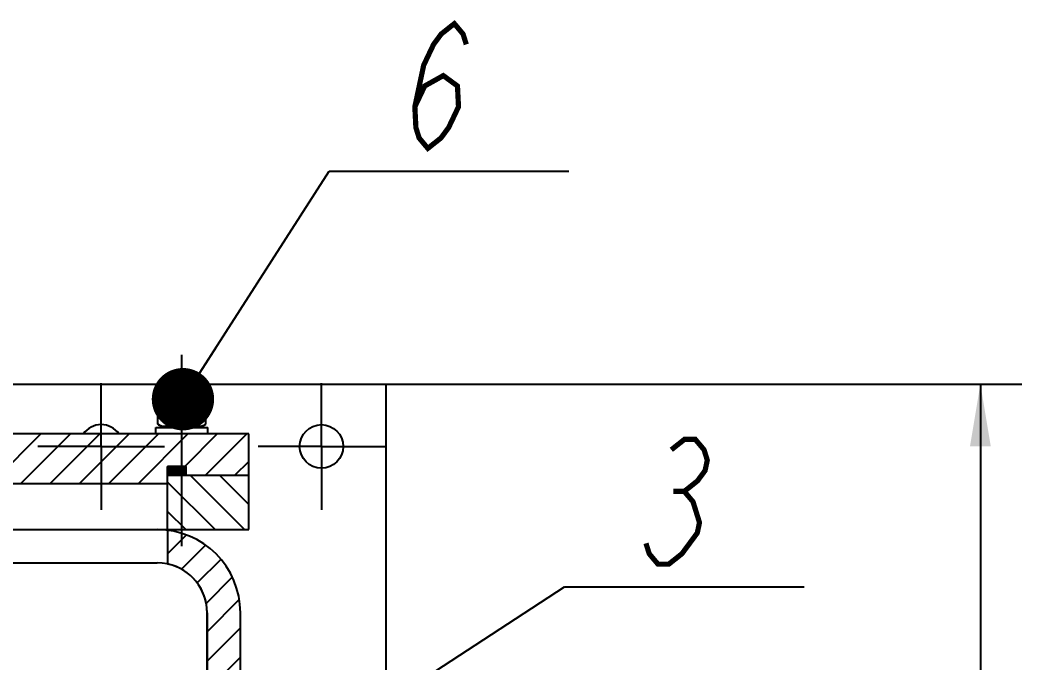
# Model space of a CAD drawing. Header units: millimetres. Extents: x 0 to 594, y 0 to 420.
# Drawn here: x 495.3 to 543.5, y 281.49 to 312.42 of the extents above; entities that cross this region are included whole.
import ezdxf

# ---------------------------------------------------------------- set-up
doc = ezdxf.new("R2010")
doc.units = ezdxf.units.MM
doc.header["$LTSCALE"] = 32.67
doc.linetypes.add('CENTER', pattern=[0.6, 0.375, -0.075, 0.075, -0.075])
doc.layers.get('0').update_dxf_attribs({"linetype": 'CONTINUOUS'})
for name, color, linetype in [('ALL_AXIS', 7, 'CONTINUOUS'), ('ALL_CHAMFER', 7, 'CONTINUOUS'), ('ALL_DIMENSIONS', 7, 'CONTINUOUS'), ('ALL_ROUND', 7, 'CONTINUOUS')]:
    doc.layers.add(name, color=color, linetype=linetype)
doc.styles.get("Standard").update_dxf_attribs({"font": 'txt', "width": 0.7})
doc.dimstyles.new('DIMSTYLE_3', dxfattribs={"dimtxt": 3.5, "dimasz": 3, "dimexe": 0.18, "dimexo": 0.0625, "dimgap": 0.09, "dimtad": 1, "dimdec": 5, "dimlfac": 5, "dimdsep": 46, "dimtxsty": 'STANDARD', "dimblk": '_FILLED', "dimblk1": '_FILLED', "dimblk2": '_FILLED', "dimcen": 0.09, "dimadec": 0, "dimazin": 0, "dimtp": 0.5, "dimtm": 0.5, "dimtfac": 1, "dimtdec": 5, "dimtofl": 0, "dimtmove": 0, "dimatfit": 3, "dimldrblk": '_FILLED', "dimfxl": 1, "dimtolj": 1, "dimarcsym": 0})
doc.dimstyles.get("Standard").update_dxf_attribs({"dimtxt": 3.5, "dimasz": 3, "dimexe": 0.18, "dimexo": 0.0625, "dimgap": 0.09, "dimtad": 1, "dimdec": 5, "dimdsep": 46, "dimtxsty": 'STANDARD', "dimblk": '_FILLED', "dimblk1": '_FILLED', "dimblk2": '_FILLED', "dimcen": 0.09, "dimadec": 0, "dimazin": 0, "dimtol": 1, "dimtp": 1e-05, "dimtm": 1e-05, "dimtfac": 1, "dimtdec": 5, "dimtofl": 0, "dimtmove": 0, "dimatfit": 3, "dimldrblk": '_FILLED', "dimfxl": 1, "dimtolj": 1, "dimarcsym": 0})

# ---------------------------------------------------------------- blocks, each defined once
blk = doc.blocks.new('_FILLED')
at = {"color": 0, "linetype": 'ByBlock'}
blk.add_solid([(0, 0), (-1, 0.167), (-1, -0.167)], dxfattribs=at)
blk = doc.blocks.new('*D4')
at = {"layer": 'ALL_DIMENSIONS', "color": 2, "linetype": 'Continuous'}
for p, q in [((512.903, 294.905), (543.503, 294.905)), ((541.503, 294.905), (541.503, 262.105)), ((541.503, 229.305), (541.503, 262.105)), ((496.403, 229.305), (543.503, 229.305))]:
    blk.add_line(p, q, dxfattribs=at)
at = {"layer": 'ALL_DIMENSIONS', "color": 2, "linetype": 'Continuous', "xscale": 3, "yscale": 3, "zscale": 3}
for p, rotation in [((541.503, 294.905), 90), ((541.503, 229.305), 270)]:
    blk.add_blockref('_FILLED', p, dxfattribs=dict(at, rotation=rotation))
blk = doc.blocks.new('BOM BALLOON 31_BL4', base_point=(527.265, 288.7))
at = {"color": 2, "linetype": 'Continuous'}
blk.add_line((521.503, 285.155), (533.027, 285.155), dxfattribs=at)
at = {"color": 2, "linetype": 'Continuous', "const_width": 0.25}
for points in [[(526.634, 291.745), (527.265, 292.245), (527.79, 292.245), (528.209, 291.745), (528.365, 291.245), (528.259, 290.745), (527.89, 290.245), (527.259, 289.745), (527.678, 289.245), (527.834, 288.745), (527.99, 288.245), (527.884, 287.745), (527.515, 287.245), (527.146, 286.745), (526.515, 286.245), (525.99, 286.245), (525.571, 286.745), (525.415, 287.245)], [(526.734, 289.745), (527.259, 289.745)]]:
    blk.add_lwpolyline(points, dxfattribs=at)
blk = doc.blocks.new('BOM BALLOON 34_BL7', base_point=(515.935, 308.7))
at = {"color": 2, "linetype": 'Continuous'}
blk.add_line((510.173, 305.155), (521.697, 305.155), dxfattribs=at)
at = {"color": 2, "linetype": 'Continuous', "const_width": 0.25}
blk.add_lwpolyline([(514.297, 308.245), (514.772, 309.245), (515.666, 309.745), (516.347, 309.245), (516.397, 308.245), (515.922, 307.245), (515.553, 306.745), (514.922, 306.245), (514.503, 306.745), (514.347, 307.245), (514.297, 308.245), (514.722, 310.245), (515.197, 311.245), (515.566, 311.745), (516.197, 312.245), (516.616, 311.745), (516.772, 311.245)], dxfattribs=at)

msp = doc.modelspace()

# ---------------------------------------------------------------- linework, layer by layer
at = {"color": 7, "linetype": 'Continuous'}
for p, q in [((474.9034536, 294.9052632), (512.9034536, 294.9052632)), ((503.5967203, 294.5052632), (502.5699254, 294.5052632)), ((512.9034536, 294.9052632), (512.9034536, 278.4052632)), ((501.9286223, 293.7182117), (502.1833228, 293.8652632)), ((501.9286223, 292.9723146), (501.9286223, 293.7182117)), ((502.1833298, 293.8652632), (503.9833159, 293.8652632)), ((502.4722141, 293.7368358), (502.5059726, 293.7182117)), ((502.5059726, 292.9723146), (502.5059726, 293.7182117)), ((503.6606731, 292.9723146), (503.6606731, 293.7182117)), ((504.2380234, 293.7182117), (503.9833228, 293.8652632)), ((504.2380234, 292.9723146), (504.2380234, 293.7182117)), ((502.4680609, 292.9515179), (502.5059726, 292.9723146)), ((506.3034536, 292.5052632), (481.5034536, 292.5052632)), ((506.3034536, 287.9052632), (506.3034536, 292.5052632)), ((502.4034536, 287.9052632), (502.4034536, 290.9452632)), ((503.3034536, 290.9452632), (502.4034536, 290.9452632)), ((503.3034536, 290.5052632), (503.3034536, 290.9452632)), ((506.3034536, 290.5052632), (502.4034536, 290.5052632)), ((502.4034536, 290.1052632), (485.4034536, 290.1052632)), ((481.5034536, 287.9052632), (506.3034536, 287.9052632)), ((502.4034536, 287.8738901), (502.4034536, 286.2526021)), ((485.9034536, 286.3052632), (501.9034536, 286.3052632)), ((504.3034536, 277.5052632), (504.3034536, 283.9052632)), ((505.9034536, 277.5052632), (505.9034536, 283.9052632))]:
    msp.add_line(p, q, dxfattribs=at)
at = {"color": 2, "linetype": 'Continuous'}
for p, q in [((502.5699254, 294.5052632), (502.5699254, 293.8652632)), ((503.5967203, 294.5052632), (503.5967203, 293.8652632)), ((496.3094383, 292.5052632), (493.9094383, 290.1052632)), ((497.7236518, 292.5052632), (495.3236518, 290.1052632)), ((499.1378654, 292.5052632), (496.7378654, 290.1052632)), ((500.552079, 292.5052632), (498.152079, 290.1052632)), ((501.9662925, 292.5052632), (499.5662925, 290.1052632)), ((503.3805061, 292.5052632), (500.9805061, 290.1052632)), ((504.7947197, 292.5052632), (503.2347197, 290.9452632)), ((506.2089332, 292.5052632), (504.2089332, 290.5052632)), ((506.3034536, 291.1855699), (505.6231468, 290.5052632)), ((502.4050485, 290.9452632), (502.4034536, 290.9436682)), ((502.4191907, 290.9452632), (502.4034536, 290.929526)), ((502.4333328, 290.9452632), (502.4034536, 290.9153839)), ((502.447475, 290.9452632), (502.4034536, 290.9012418)), ((502.4616171, 290.9452632), (502.4034536, 290.8870996)), ((502.4757592, 290.9452632), (502.4034536, 290.8729575)), ((502.4899014, 290.9452632), (502.4034536, 290.8588154)), ((502.5040435, 290.9452632), (502.4034536, 290.8446732)), ((502.5181856, 290.9452632), (502.4034536, 290.8305311)), ((502.5323278, 290.9452632), (502.4034536, 290.816389)), ((502.5464699, 290.9452632), (502.4034536, 290.8022468)), ((502.560612, 290.9452632), (502.4034536, 290.7881047)), ((502.5747542, 290.9452632), (502.4034536, 290.7739626)), ((502.5888963, 290.9452632), (502.4034536, 290.7598204)), ((502.6030384, 290.9452632), (502.4034536, 290.7456783)), ((502.6171806, 290.9452632), (502.4034536, 290.7315361)), ((502.6313227, 290.9452632), (502.4034536, 290.717394)), ((502.6454648, 290.9452632), (502.4034536, 290.7032519)), ((502.659607, 290.9452632), (502.4034536, 290.6891097)), ((502.6737491, 290.9452632), (502.4034536, 290.6749676)), ((502.6878913, 290.9452632), (502.4034536, 290.6608255)), ((502.7020334, 290.9452632), (502.4034536, 290.6466833)), ((502.7161755, 290.9452632), (502.4034536, 290.6325412)), ((502.7303177, 290.9452632), (502.4034536, 290.6183991)), ((502.7444598, 290.9452632), (502.4034536, 290.6042569)), ((502.7586019, 290.9452632), (502.4034536, 290.5901148)), ((502.7727441, 290.9452632), (502.4034536, 290.5759727)), ((502.7868862, 290.9452632), (502.4034536, 290.5618305)), ((502.8010283, 290.9452632), (502.4034536, 290.5476884)), ((502.8151705, 290.9452632), (502.4034536, 290.5335462)), ((502.8293126, 290.9452632), (502.4034536, 290.5194041)), ((502.4034536, 290.9311222), (502.8293126, 290.5052632)), ((502.4034536, 290.9169801), (502.8151705, 290.5052632)), ((502.4034536, 290.9028379), (502.8010283, 290.5052632)), ((502.4034536, 290.8886958), (502.7868862, 290.5052632)), ((502.4034536, 290.8745537), (502.7727441, 290.5052632)), ((502.4034536, 290.8604115), (502.7586019, 290.5052632)), ((502.4034536, 290.8462694), (502.7444598, 290.5052632)), ((502.4034536, 290.8321273), (502.7303177, 290.5052632)), ((502.4034536, 290.8179851), (502.7161755, 290.5052632)), ((502.4034536, 290.803843), (502.7020334, 290.5052632)), ((502.4034536, 290.7897009), (502.6878913, 290.5052632)), ((502.4034536, 290.7755587), (502.6737491, 290.5052632)), ((502.4034536, 290.7614166), (502.659607, 290.5052632)), ((502.4034536, 290.7472744), (502.6454648, 290.5052632)), ((502.4034536, 290.7331323), (502.6313227, 290.5052632)), ((502.4034536, 290.7189902), (502.6171806, 290.5052632)), ((502.4034536, 290.704848), (502.6030384, 290.5052632)), ((502.4034536, 290.6907059), (502.5888963, 290.5052632)), ((502.4034536, 290.6765638), (502.5747542, 290.5052632)), ((502.4034536, 290.6624216), (502.560612, 290.5052632)), ((502.4034536, 290.6482795), (502.5464699, 290.5052632)), ((502.8434547, 290.9452632), (502.4034547, 290.5052632)), ((502.4034547, 290.9452632), (502.8434547, 290.5052632)), ((502.8575969, 290.9452632), (502.4175969, 290.5052632)), ((502.4175969, 290.9452632), (502.8575969, 290.5052632)), ((502.871739, 290.9452632), (502.431739, 290.5052632)), ((502.431739, 290.9452632), (502.871739, 290.5052632)), ((502.8858812, 290.9452632), (502.4458812, 290.5052632)), ((502.4458812, 290.9452632), (502.8858812, 290.5052632)), ((502.9000233, 290.9452632), (502.4600233, 290.5052632)), ((502.4600233, 290.9452632), (502.9000233, 290.5052632)), ((502.9141654, 290.9452632), (502.4741654, 290.5052632)), ((502.4741654, 290.9452632), (502.9141654, 290.5052632)), ((502.9283076, 290.9452632), (502.4883076, 290.5052632)), ((502.4883076, 290.9452632), (502.9283076, 290.5052632)), ((502.9424497, 290.9452632), (502.5024497, 290.5052632)), ((502.5024497, 290.9452632), (502.9424497, 290.5052632)), ((502.9565918, 290.9452632), (502.5165918, 290.5052632)), ((502.5165918, 290.9452632), (502.9565918, 290.5052632)), ((502.970734, 290.9452632), (502.530734, 290.5052632)), ((502.530734, 290.9452632), (502.970734, 290.5052632)), ((502.9848761, 290.9452632), (502.5448761, 290.5052632)), ((502.5448761, 290.9452632), (502.9848761, 290.5052632)), ((502.9990182, 290.9452632), (502.5590182, 290.5052632)), ((502.5590182, 290.9452632), (502.9990182, 290.5052632)), ((503.0131604, 290.9452632), (502.5731604, 290.5052632)), ((502.5731604, 290.9452632), (503.0131604, 290.5052632)), ((503.0273025, 290.9452632), (502.5873025, 290.5052632)), ((502.5873025, 290.9452632), (503.0273025, 290.5052632)), ((503.0414446, 290.9452632), (502.6014446, 290.5052632)), ((502.6014446, 290.9452632), (503.0414446, 290.5052632)), ((503.0555868, 290.9452632), (502.6155868, 290.5052632)), ((502.6155868, 290.9452632), (503.0555868, 290.5052632)), ((503.0697289, 290.9452632), (502.6297289, 290.5052632)), ((502.6297289, 290.9452632), (503.0697289, 290.5052632)), ((503.0838711, 290.9452632), (502.6438711, 290.5052632)), ((502.6438711, 290.9452632), (503.0838711, 290.5052632)), ((503.0980132, 290.9452632), (502.6580132, 290.5052632)), ((502.6580132, 290.9452632), (503.0980132, 290.5052632)), ((503.1121553, 290.9452632), (502.6721553, 290.5052632)), ((502.6721553, 290.9452632), (503.1121553, 290.5052632)), ((503.1262975, 290.9452632), (502.6862975, 290.5052632)), ((502.6862975, 290.9452632), (503.1262975, 290.5052632)), ((503.1404396, 290.9452632), (502.7004396, 290.5052632)), ((502.7004396, 290.9452632), (503.1404396, 290.5052632)), ((503.1545817, 290.9452632), (502.7145817, 290.5052632)), ((502.7145817, 290.9452632), (503.1545817, 290.5052632)), ((503.1687239, 290.9452632), (502.7287239, 290.5052632)), ((502.7287239, 290.9452632), (503.1687239, 290.5052632)), ((503.182866, 290.9452632), (502.742866, 290.5052632)), ((502.742866, 290.9452632), (503.182866, 290.5052632)), ((503.1970081, 290.9452632), (502.7570081, 290.5052632)), ((502.7570081, 290.9452632), (503.1970081, 290.5052632)), ((503.2111503, 290.9452632), (502.7711503, 290.5052632)), ((502.7711503, 290.9452632), (503.2111503, 290.5052632)), ((503.2252924, 290.9452632), (502.7852924, 290.5052632)), ((502.7852924, 290.9452632), (503.2252924, 290.5052632)), ((503.2394345, 290.9452632), (502.7994345, 290.5052632)), ((502.7994345, 290.9452632), (503.2394345, 290.5052632)), ((503.2535767, 290.9452632), (502.8135767, 290.5052632)), ((502.8135767, 290.9452632), (503.2535767, 290.5052632)), ((503.2677188, 290.9452632), (502.8277188, 290.5052632)), ((502.8277188, 290.9452632), (503.2677188, 290.5052632)), ((503.281861, 290.9452632), (502.841861, 290.5052632)), ((502.841861, 290.9452632), (503.281861, 290.5052632)), ((503.2960031, 290.9452632), (502.8560031, 290.5052632)), ((502.8560031, 290.9452632), (503.2960031, 290.5052632)), ((502.8701452, 290.9452632), (503.3034536, 290.5119548)), ((503.3034536, 290.9385715), (502.8701452, 290.5052632)), ((502.8842874, 290.9452632), (503.3034536, 290.526097)), ((503.3034536, 290.9244294), (502.8842874, 290.5052632)), ((502.8984295, 290.9452632), (503.3034536, 290.5402391)), ((503.3034536, 290.9102872), (502.8984295, 290.5052632)), ((502.9125716, 290.9452632), (503.3034536, 290.5543812)), ((503.3034536, 290.8961451), (502.9125716, 290.5052632)), ((502.9267138, 290.9452632), (503.3034536, 290.5685234)), ((503.3034536, 290.882003), (502.9267138, 290.5052632)), ((502.9408559, 290.9452632), (503.3034536, 290.5826655)), ((503.3034536, 290.8678608), (502.9408559, 290.5052632)), ((502.954998, 290.9452632), (503.3034536, 290.5968076)), ((503.3034536, 290.8537187), (502.954998, 290.5052632)), ((502.9691402, 290.9452632), (503.3034536, 290.6109498)), ((503.3034536, 290.8395765), (502.9691402, 290.5052632)), ((502.9832823, 290.9452632), (503.3034536, 290.6250919)), ((503.3034536, 290.8254344), (502.9832823, 290.5052632)), ((502.9974244, 290.9452632), (503.3034536, 290.639234)), ((503.3034536, 290.8112923), (502.9974244, 290.5052632)), ((503.0115666, 290.9452632), (503.3034536, 290.6533762)), ((503.3034536, 290.7971501), (503.0115666, 290.5052632)), ((503.0257087, 290.9452632), (503.3034536, 290.6675183)), ((503.3034536, 290.783008), (503.0257087, 290.5052632)), ((503.0398509, 290.9452632), (503.3034536, 290.6816604)), ((503.3034536, 290.7688659), (503.0398509, 290.5052632)), ((503.053993, 290.9452632), (503.3034536, 290.6958026)), ((503.3034536, 290.7547237), (503.053993, 290.5052632)), ((503.0681351, 290.9452632), (503.3034536, 290.7099447)), ((503.3034536, 290.7405816), (503.0681351, 290.5052632)), ((503.0822773, 290.9452632), (503.3034536, 290.7240869)), ((503.3034536, 290.7264395), (503.0822773, 290.5052632)), ((503.0964194, 290.9452632), (503.3034536, 290.738229)), ((503.3034536, 290.7122973), (503.0964194, 290.5052632)), ((503.1105615, 290.9452632), (503.3034536, 290.7523711)), ((503.3034536, 290.6981552), (503.1105615, 290.5052632)), ((503.1247037, 290.9452632), (503.3034536, 290.7665133)), ((503.3034536, 290.6840131), (503.1247037, 290.5052632)), ((503.1388458, 290.9452632), (503.3034536, 290.7806554)), ((503.3034536, 290.6698709), (503.1388458, 290.5052632)), ((503.1529879, 290.9452632), (503.3034536, 290.7947975)), ((503.3034536, 290.6557288), (503.1529879, 290.5052632)), ((503.1671301, 290.9452632), (503.3034536, 290.8089397)), ((503.1812722, 290.9452632), (503.3034536, 290.8230818)), ((503.1954143, 290.9452632), (503.3034536, 290.8372239)), ((503.2095565, 290.9452632), (503.3034536, 290.8513661)), ((503.2236986, 290.9452632), (503.3034536, 290.8655082)), ((503.2378407, 290.9452632), (503.3034536, 290.8796503)), ((503.2519829, 290.9452632), (503.3034536, 290.8937925)), ((503.266125, 290.9452632), (503.3034536, 290.9079346)), ((503.2802672, 290.9452632), (503.3034536, 290.9220768)), ((503.2944093, 290.9452632), (503.3034536, 290.9362189)), ((502.4034536, 290.6341374), (502.5323278, 290.5052632)), ((502.4034536, 290.6199952), (502.5181856, 290.5052632)), ((502.4034536, 290.6058531), (502.5040435, 290.5052632)), ((502.4034536, 290.591711), (502.4899014, 290.5052632)), ((502.4034536, 290.5775688), (502.4757592, 290.5052632)), ((502.4034536, 290.5634267), (502.4616171, 290.5052632)), ((502.4034536, 290.5492845), (502.447475, 290.5052632)), ((502.4034536, 290.5351424), (502.4333328, 290.5052632)), ((502.4034536, 290.5210003), (502.4191907, 290.5052632)), ((502.4034536, 290.5068581), (502.4050485, 290.5052632)), ((502.4034536, 290.1900225), (504.6882129, 287.9052632)), ((503.3034536, 290.6415866), (503.1671301, 290.5052632)), ((503.3034536, 290.6274445), (503.1812722, 290.5052632)), ((503.3034536, 290.6133024), (503.1954143, 290.5052632)), ((503.3034536, 290.5991602), (503.2095565, 290.5052632)), ((503.3034536, 290.5850181), (503.2236986, 290.5052632)), ((503.3034536, 290.570876), (503.2378407, 290.5052632)), ((503.3034536, 290.5567338), (503.2519829, 290.5052632)), ((503.3034536, 290.5425917), (503.266125, 290.5052632)), ((503.3034536, 290.5284496), (503.2802672, 290.5052632)), ((503.3034536, 290.5143074), (503.2944093, 290.5052632)), ((503.5024264, 290.5052632), (506.1024264, 287.9052632)), ((504.91664, 290.5052632), (506.3034536, 289.1184496)), ((502.4034536, 290.1139971), (502.3947197, 290.1052632)), ((502.4034536, 288.7758089), (503.2739993, 287.9052632)), ((503.2999492, 287.6432612), (502.4034536, 286.7467655)), ((504.2222253, 287.1513237), (503.0696271, 285.9987255)), ((504.9601896, 286.4750745), (503.8229422, 285.3378271)), ((505.5158981, 285.6165694), (504.255243, 284.3559143)), ((505.8495426, 284.5360003), (504.3034536, 282.9899113)), ((505.9034536, 283.1756977), (504.3034536, 281.5756977)), ((505.9034536, 281.7614842), (504.3034536, 280.1614842))]:
    msp.add_line(p, q, dxfattribs=at)
at = {"color": 7, "linetype": 'Continuous'}
for points in [[(501.9286223, 293.7182117), (501.9623919, 293.7368417), (501.9954998, 293.7532728), (502.0278454, 293.7674847), (502.0597303, 293.7795384), (502.091407, 293.7895117), (502.1229225, 293.7973336), (502.1544091, 293.8029735), (502.1858632, 293.8063883), (502.2173294, 293.8075183), (502.2487952, 293.8063837), (502.2802486, 293.8029643), (502.311733, 293.7973207), (502.3432436, 293.789496), (502.3749126, 293.7795217), (502.4067856, 293.7674701), (502.4391179, 293.7532621), (502.4722141, 293.7368358)], [(502.5059726, 293.7182117), (502.5669196, 293.7350986), (502.6267152, 293.7501894), (502.6852028, 293.7634638), (502.7428524, 293.7749822), (502.8000465, 293.7848134), (502.856891, 293.7929124), (502.9136103, 293.7992707), (502.9702311, 293.8038478), (503.0268616, 293.8066028), (503.0834822, 293.8075281), (503.1401066, 293.8065921), (503.1967439, 293.8038264), (503.2533731, 293.7992378), (503.3100973, 293.7928686), (503.3669373, 293.7847601), (503.424119, 293.7749216), (503.4817595, 293.7633952), (503.5402057, 293.7501234), (503.5998918, 293.7350567), (503.6606731, 293.7182117)], [(503.6606731, 293.7182117), (503.6910539, 293.7350521), (503.7208951, 293.7501177), (503.7501267, 293.7633935), (503.7789592, 293.7749249), (503.8075597, 293.784766), (503.8359891, 293.7928758), (503.8643607, 293.7992451), (503.8926846, 293.8038325), (503.921012, 293.8065958), (503.9493325, 293.8075281), (503.9776507, 293.806598), (504.0059724, 293.8038376), (504.0342871, 293.7992547), (504.0626479, 293.792891), (504.0910672, 293.7847879), (504.1196568, 293.7749549), (504.1484686, 293.7634381), (504.1776953, 293.7501686), (504.2075732, 293.7350865), (504.2380234, 293.7182117)], [(501.9286223, 292.9723146), (501.9665581, 292.9515054), (502.0037101, 292.9334691), (502.0399463, 292.918225), (502.0756625, 292.9057151), (502.1112008, 292.8958532), (502.1465904, 292.8887425), (502.1819822, 292.8844495), (502.2173527, 292.8829982), (502.2527219, 292.8844584), (502.2881098, 292.8887596), (502.3234938, 292.8958773), (502.359022, 292.9057433), (502.3947189, 292.9182518), (502.4309319, 292.9334904), (502.4680609, 292.9515179)], [(502.5059726, 292.9723146), (502.5662876, 292.9555892), (502.6256287, 292.9405978), (502.6838551, 292.9273517), (502.7413894, 292.9158169), (502.7985715, 292.9059457), (502.8555098, 292.8977906), (502.9124227, 292.8913713), (502.9693208, 292.8867378), (503.026298, 292.8839539), (503.0833228, 292.8829982)], [(503.0833228, 292.8829982), (503.1548296, 292.8845151), (503.2262455, 292.8888651), (503.2974911, 292.8960934), (503.3688051, 292.9060645), (503.4401757, 292.9186412), (503.512276, 292.9338731), (503.5858588, 292.9517648), (503.6606731, 292.9723146)], [(503.6606731, 292.9723146), (503.6986089, 292.9515054), (503.7357609, 292.9334691), (503.7719971, 292.918225), (503.8077133, 292.9057151), (503.8432516, 292.8958532), (503.8786412, 292.8887425), (503.914033, 292.8844495), (503.9494035, 292.8829982), (503.9847727, 292.8844584), (504.0201606, 292.8887596), (504.0555446, 292.8958773), (504.0910728, 292.9057433), (504.1267697, 292.9182518), (504.1629827, 292.9334904), (504.2001117, 292.9515179), (504.2380234, 292.9723146)]]:
    msp.add_lwpolyline(points, dxfattribs=at)
for radius in [4, 2.4]:
    msp.add_arc((501.9034536, 283.9052632), radius, 0, 90, dxfattribs=at)
at = {"layer": 'ALL_AXIS', "color": 7, "linetype": 'CENTER'}
for p, q in [((503.0833228, 287.1052632), (503.0833228, 296.3052632)), ((499.2034536, 291.9052632), (499.2034536, 294.9552632)), ((509.8034536, 291.9052632), (509.8034536, 294.9552632)), ((499.2034536, 291.9052632), (496.1534536, 291.9052632)), ((499.2034536, 291.9052632), (499.2034536, 288.8552632)), ((499.2034536, 291.9052632), (502.2534536, 291.9052632)), ((509.8034536, 291.9052632), (506.7534536, 291.9052632)), ((509.8034536, 291.9052632), (509.8034536, 288.8552632)), ((509.8034536, 291.9052632), (512.8534536, 291.9052632))]:
    msp.add_line(p, q, dxfattribs=at)
at = {"layer": 'ALL_AXIS', "color": 7, "linetype": 'Continuous'}
for p, q in [((502.4833228, 294.3052632), (502.4833228, 293.8652632)), ((503.6833228, 294.3052632), (503.6833228, 293.8652632)), ((501.8333228, 292.5052632), (501.8333228, 292.8252632)), ((501.8333247, 292.8252632), (504.3333209, 292.8252632)), ((502.1833228, 292.8252632), (501.9286223, 292.9723146)), ((503.9833228, 292.8252632), (504.2380234, 292.9723146)), ((504.3333228, 292.5052632), (504.3333228, 292.8252632))]:
    msp.add_line(p, q, dxfattribs=at)
msp.add_circle((509.8034536, 291.9052632), 1.05, dxfattribs=at)
msp.add_arc((499.2034536, 291.9052632), 1.05, 34.9156387, 145.0843613, dxfattribs=at)
at = {"layer": 'ALL_CHAMFER', "color": 7, "linetype": 'Continuous'}
for p, q in [((502.6833228, 294.5052632), (502.4833228, 294.3052632)), ((502.6833228, 294.5052632), (503.4833228, 294.5052632)), ((503.4833228, 294.5052632), (503.6833228, 294.3052632)), ((502.4833228, 294.3052632), (502.4833228, 293.8652632)), ((502.4833228, 294.3052632), (503.6833228, 294.3052632)), ((503.6833228, 294.3052632), (503.6833228, 293.8652632))]:
    msp.add_line(p, q, dxfattribs=at)
at = {"layer": 'ALL_ROUND', "color": 7, "linetype": 'Continuous'}
msp.add_line((504.3034536, 283.9052632), (504.3034536, 277.5052632), dxfattribs=at)
msp.add_arc((501.9034536, 283.9052632), 2.4, 0, 77.60622477, dxfattribs=at)

# ---------------------------------------------------------------- block references
at = {"color": 2, "linetype": 'Continuous'}
for name, p in [('BOM BALLOON 34_BL7', (515.9347924, 308.700098)), ('BOM BALLOON 31_BL4', (527.2654733, 288.700095))]:
    msp.add_blockref(name, p, dxfattribs=at)

# ---------------------------------------------------------------- dimensions: what is measured, and where the dimension line sits
at = {"layer": 'ALL_DIMENSIONS', "color": 2, "linetype": 'Continuous'}
dim = msp.add_linear_dim(base=(541.5034536, 229.3052632), p1=(512.9034536, 294.9052632), p2=(496.4034536, 229.3052632), angle=270, dimstyle='DIMSTYLE_3', dxfattribs=at)
dim.commit()
dim.dimension.update_dxf_attribs({"geometry": '*D4', "text_midpoint": (540.6284536, 258.4302632), "dimtype": 160})

# ---------------------------------------------------------------- leaders
at = {"color": 2, "linetype": 'Continuous'}
for points in [[(503.1408494, 294.1787622), (510.1727726, 305.1552632)], [(508.0479269, 276.3847798), (521.5034536, 285.1552632)]]:
    msp.add_leader(points, dimstyle='STANDARD', override={"dimtad": 0, "dimldrblk": 'DOT'}, dxfattribs=at)

doc.saveas('drawing.dxf')
